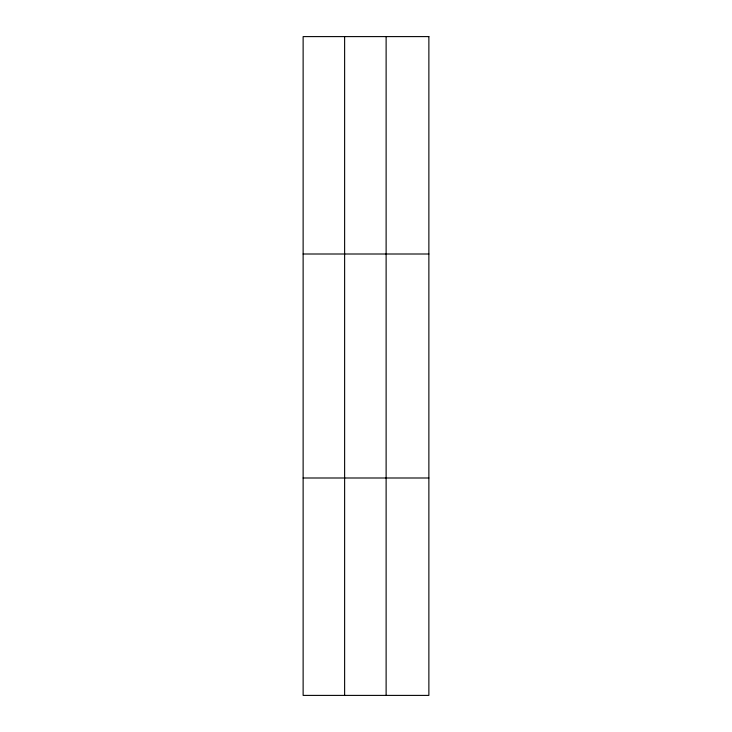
<?xml version="1.0" encoding="UTF-8"?>
<svg xmlns="http://www.w3.org/2000/svg" width="732" height="732" viewBox="0 0 732 732"><rect width="100%" height="100%" fill="white"/><g stroke="black" fill="none" stroke-linecap="round" stroke-linejoin="round"><path stroke-width="1.1" d="M344.626 695.4L344.626 36.6M386.121 695.4L386.121 36.6M303.13 254.004L428.87 254.004M303.13 477.996L428.87 477.996M428.87 36.6L428.87 695.4L303.13 695.4L303.13 36.6L428.87 36.6"/></g></svg>
